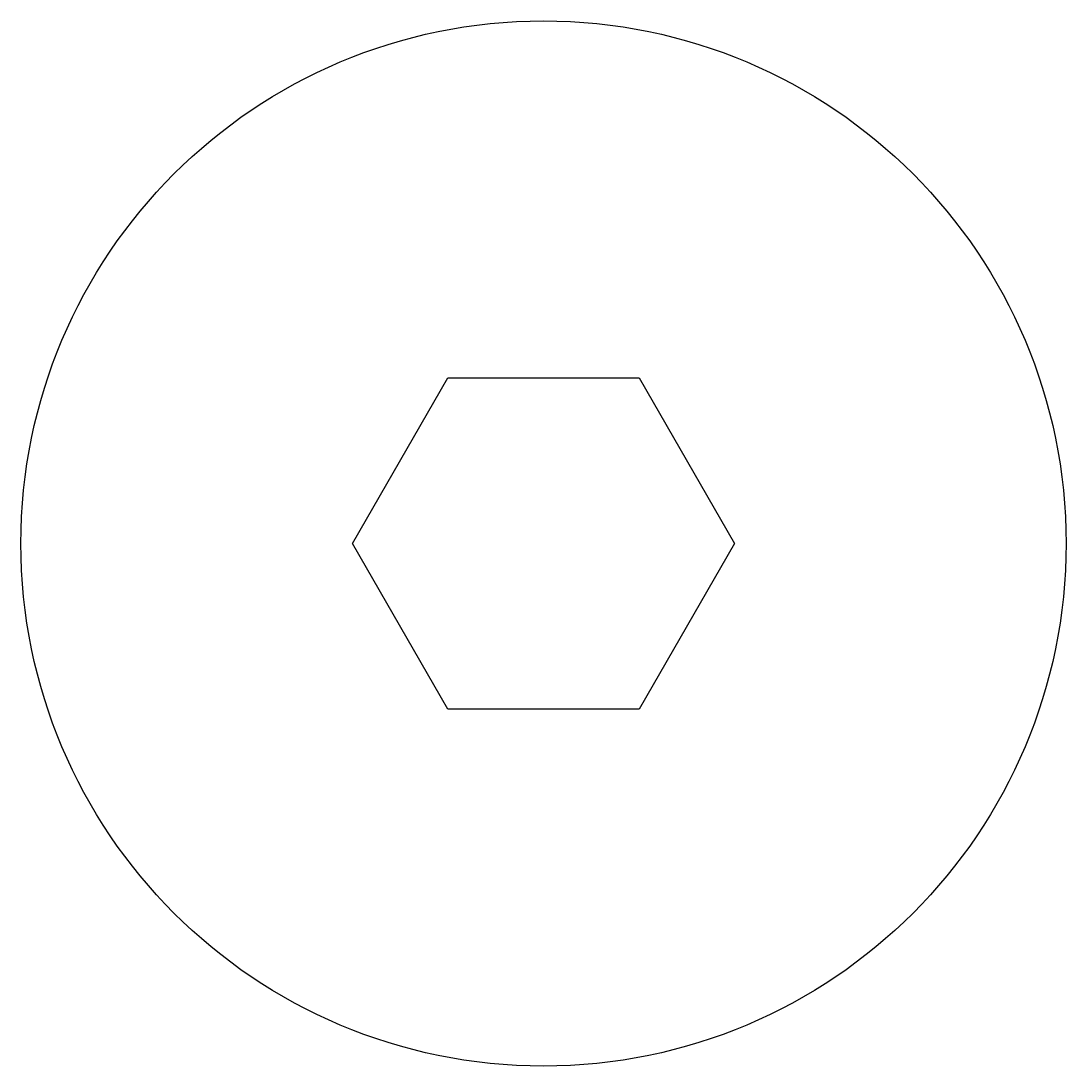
# Model space of a CAD drawing. Extents: x 0 to 35, y -0.1 to 34.9.
import ezdxf

# ---------------------------------------------------------------- set-up
doc = ezdxf.new("R2010")
doc.units = 0
doc.layers.add('Shape2DView', color=7, linetype='CONTINUOUS')

msp = doc.modelspace()

# ---------------------------------------------------------------- linework, layer by layer
at = {"layer": 'Shape2DView'}
for p, q in [((11.1, 17.4402), (14.3, 22.9828)), ((14.3, 22.9828), (20.7, 22.9828)), ((20.7, 22.9828), (23.9, 17.4402)), ((14.3, 11.8977), (11.1, 17.4402)), ((23.9, 17.4402), (20.7, 11.8977)), ((20.7, 11.8977), (14.3, 11.8977))]:
    msp.add_line(p, q, dxfattribs=at)
msp.add_circle((17.5, 17.4402), 17.5, dxfattribs=at)

doc.saveas('drawing.dxf')
